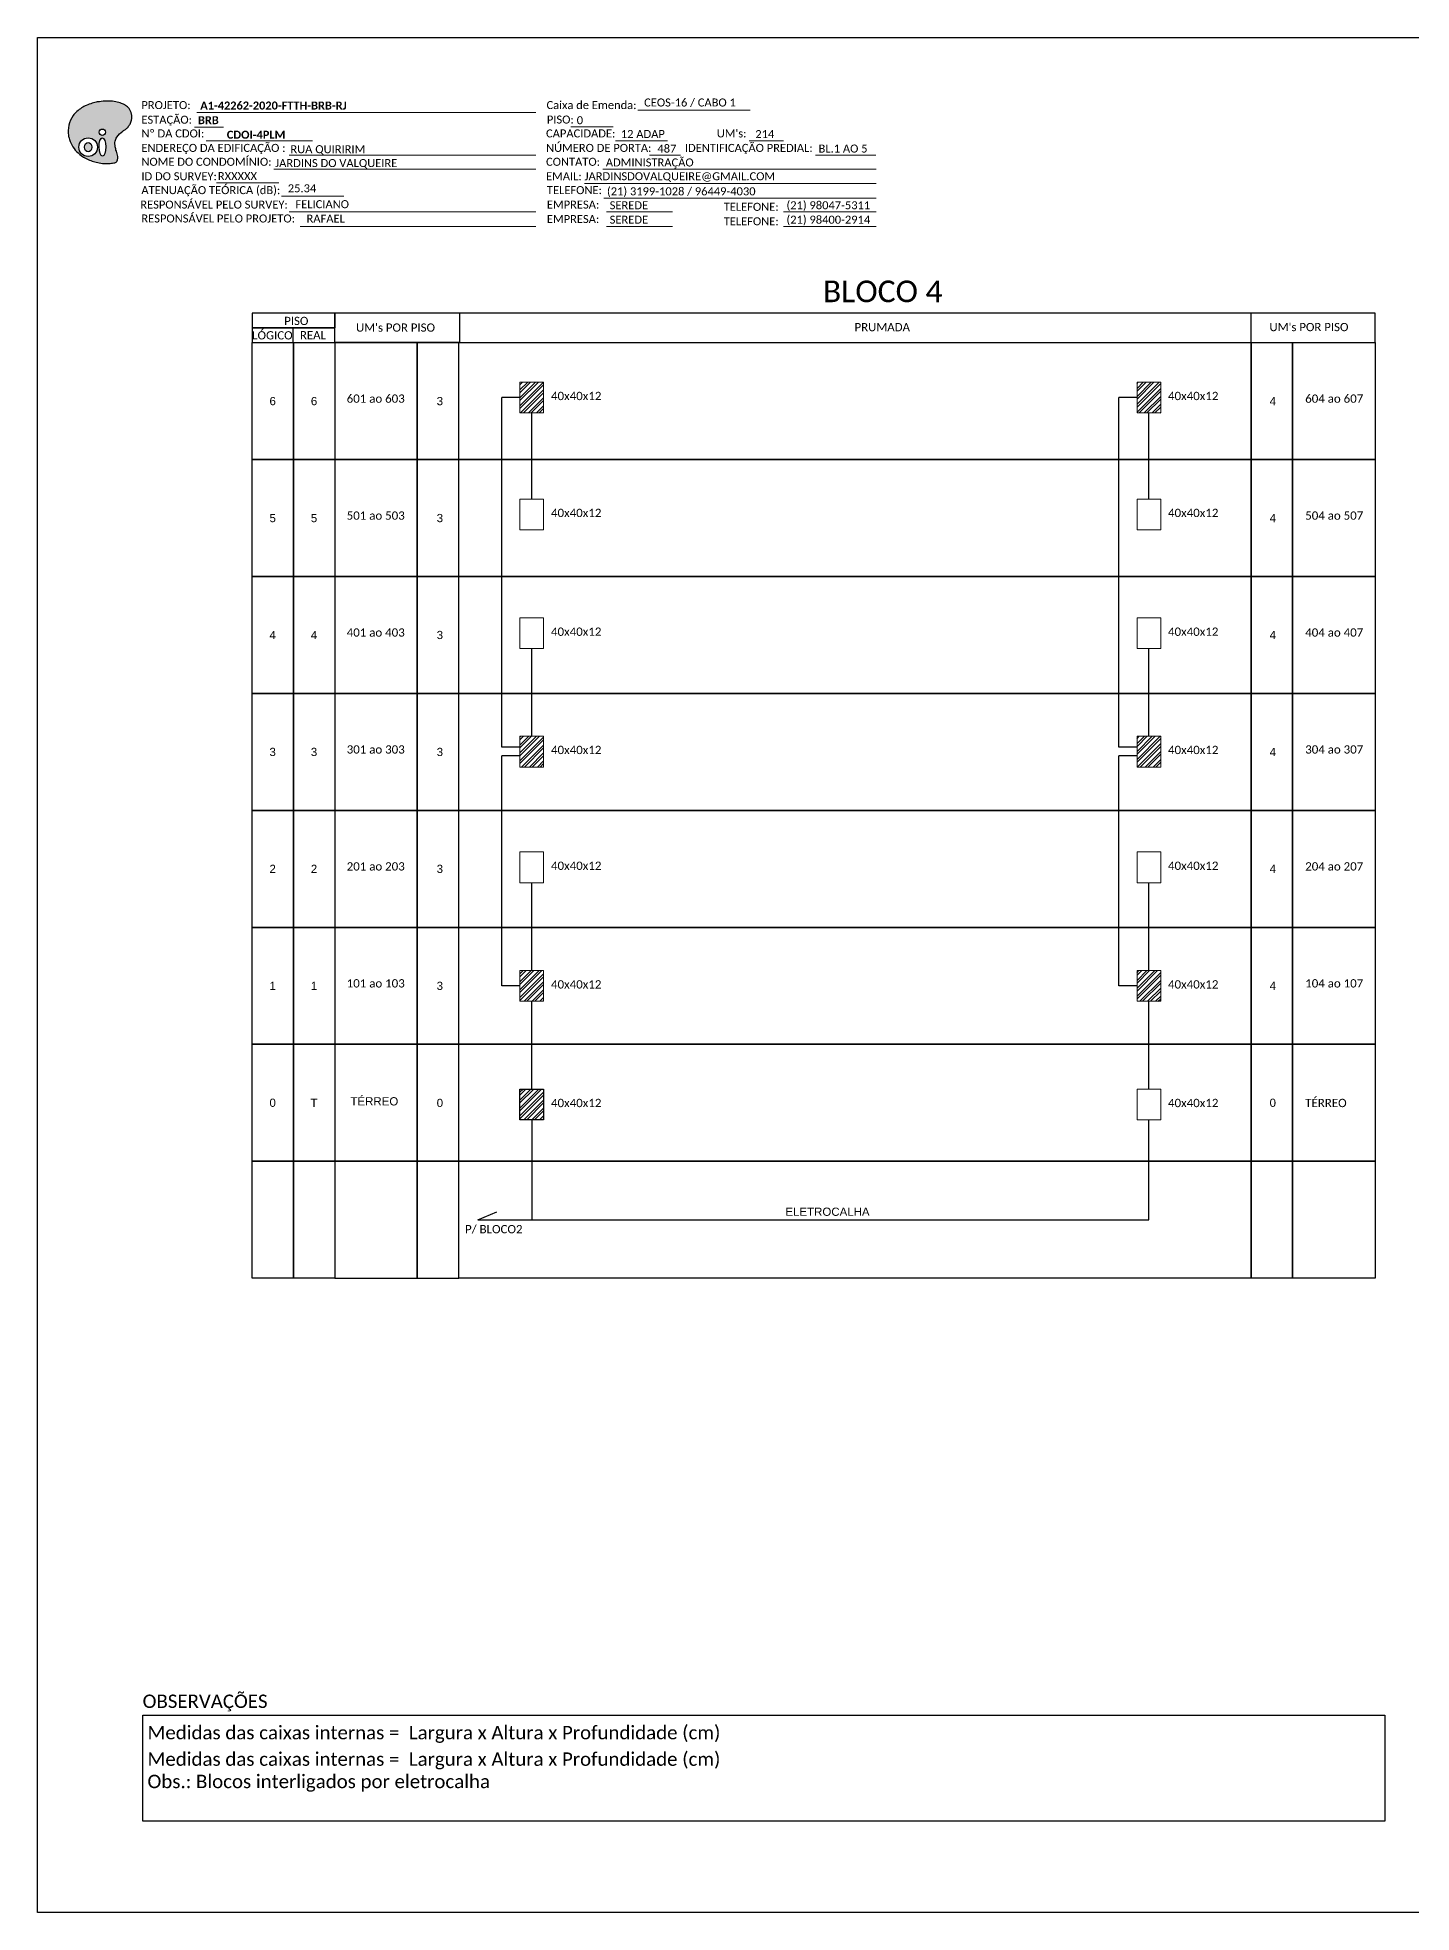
# Model space of a CAD drawing. Header units: inches. Extents: x 1064 to 5530, y 550 to 970.
# Drawn here: x 4291 to 4598.8, y 550.4 to 970.4 of the extents above; entities that cross this region are included whole.
import ezdxf
from ezdxf.enums import TextEntityAlignment as Align

# ---------------------------------------------------------------- set-up
doc = ezdxf.new("R2010")
doc.units = ezdxf.units.IN
doc.header["$MEASUREMENT"] = 0
doc.styles.add('ARIAL', font='arial.ttf')
doc.styles.add('WMF-Calibri0', font='calibri.ttf')
doc.styles.add('WMF-Calibri1', font='calibrib.ttf')
pattern_1 = [(45, (3628.1706, 535.308), (-0.8838835, 0.8838835), []), (45, (3628.1706, 535.933), (-0.8838835, 0.8838835), [])]

# ---------------------------------------------------------------- blocks, each defined once
blk = doc.blocks.new('A$C64B91533')
at = {"color": 0}
for points in [[(0, 4.11), (23.15, 4.11), (23.15, 8.22), (0, 8.22)], [(0, 0), (23.15, 0), (23.15, 4.11), (0, 4.11)]]:
    blk.add_lwpolyline(points, close=True, dxfattribs=at)
for points in [[(23.15, 0), (314.47, 0), (314.47, 8.22), (23.15, 8.22), (23.15, 8.22), (23.15, 4.11)], [(58.2, 0), (58.2, 8.22)], [(279.76, 0), (279.76, 8.22)], [(11.57, 0), (11.57, 4.11)]]:
    blk.add_lwpolyline(points)
at = {"color": 0, "style": 'WMF-Calibri0'}
for s, p in [('     PISO', (4.96, 4.92)), ("UM's POR PISO", (29.11, 3.06)), ('PRUMADA', (168.7, 3.18)), ("UM's POR PISO", (284.86, 3.21)), ('  LÓGICO', (-1.58, 0.89)), ('    REAL', (10.18, 0.95))]:
    blk.add_text(s, height=2.3, dxfattribs=at).set_placement(p)
blk = doc.blocks.new('OI')
h = blk.add_hatch(color=40)
edge = h.paths.add_edge_path()
edge.add_spline(control_points=[(4.35, -0.67), (3.92, -0.99), (3.26, -1.5), (2.81, -2.59), (2.9, -3.5), (3.06, -4.27), (3.31, -4.85), (3.37, -5.39), (3.4, -5.88), (3.2, -6.4), (2.54, -6.61), (1.65, -6.63), (0.55, -6.67), (-0.56, -6.42), (-1.61, -6.14), (-2.77, -5.61), (-3.92, -4.77), (-4.89, -3.7), (-5.34, -2.65), (-5.6, -1.94), (-5.85, -0.96), (-5.71, 0.47), (-5.1, 2.02), (-4.14, 3.02), (-3.3, 3.61), (-2.37, 4.16), (-1.36, 4.44), (-0.56, 4.7), (0.79, 4.85), (2.24, 4.97), (3.79, 4.57), (4.67, 4.21), (5.44, 3.65), (5.76, 2.99), (6.03, 2.21), (6.01, 1.46), (5.72, 0.64), (5.31, 0.08), (4.88, -0.38), (4.51, -0.55), (4.35, -0.67)], knot_values=[0, 0, 0, 0, 1.60434, 2.417191, 3.427595, 4.282808, 4.776746, 5.304182, 5.888771, 6.258406, 6.858137, 7.79129, 8.986195, 10.124242, 11.187857, 12.242908, 13.953784, 15.414161, 16.515391, 17.349188, 17.675853, 19.552021, 21.515531, 22.568638, 23.63245, 24.621084, 25.782718, 26.745347, 27.142653, 29.870543, 31.004649, 31.921532, 32.709589, 33.801391, 34.042471, 35.192333, 35.971461, 36.628871, 37.254359, 37.836911, 37.836911, 37.836911, 37.836911], degree=3, periodic=0)
h.paths.add_polyline_path([(1.13, -0.87, -1), (-0.04, -0.87, -1)], flags=16)
edge = h.paths.add_edge_path(flags=16)
edge.add_ellipse((0.56, -3.59), major_axis=(-0.02, 1.71), ratio=0.361305, start_angle=0, end_angle=360)
h.paths.add_polyline_path([(-0.36, -3.62, -1), (-3.8, -3.62, -1)], flags=16)
edge = h.paths.add_edge_path(flags=0)
edge.add_ellipse((-2.08, -3.62), major_axis=(0, 0.885), ratio=0.758294, start_angle=0, end_angle=360)
at = {"color": 40}
for centre, radius in [((-2.08, -3.62), 1.72), ((0.54, -0.87), 0.587)]:
    blk.add_circle(centre, radius, dxfattribs=at)
blk.add_ellipse((-2.08, -3.62), major_axis=(0, 0.885), ratio=0.758294, start_param=-3.141592653589792, end_param=3.141592653589792, dxfattribs=at)
blk.add_ellipse((0.56, -3.59), major_axis=(-0.02, 1.71), ratio=0.361305, dxfattribs=at)
at = {"color": 40, "start_tangent": (-0.800898, -0.598801), "end_tangent": (-0.800898, -0.598801)}
blk.add_spline([(4.35, -0.67), (3.2, -1.78), (2.9, -2.54), (2.92, -3.55), (3.12, -4.38), (3.28, -4.85), (3.37, -5.37), (3.35, -5.95), (3.2, -6.29), (2.66, -6.55), (1.73, -6.63), (0.54, -6.62), (-0.58, -6.41), (-1.6, -6.11), (-2.56, -5.67), (-3.95, -4.67), (-4.89, -3.56), (-5.37, -2.56), (-5.64, -1.78), (-5.72, -1.46), (-5.63, 0.42), (-4.84, 2.22), (-4.13, 2.99), (-3.27, 3.62), (-2.4, 4.09), (-1.3, 4.47), (-0.37, 4.72), (0.02, 4.77), (2.75, 4.8), (3.85, 4.53), (4.69, 4.16), (5.31, 3.68), (5.85, 2.73), (5.93, 2.5), (5.94, 1.35), (5.67, 0.62), (5.29, 0.08), (4.84, -0.36), (4.35, -0.67)], degree=3, dxfattribs=at)

msp = doc.modelspace()

# ---------------------------------------------------------------- hatches: boundary and pattern name
h = msp.add_hatch()
h.set_pattern_fill('STEEL', color=1, scale=10, style=0)
h.set_pattern_definition(pattern_1)
h.paths.add_polyline_path([(4537.29, 761.35), (4542.59, 761.35), (4542.59, 754.46), (4537.29, 754.46)])
h.paths.add_polyline_path([(4537.29, 813.83), (4542.59, 813.83), (4542.59, 806.94), (4537.29, 806.94)])
h.paths.add_polyline_path([(4537.29, 893.15), (4542.59, 893.15), (4542.59, 886.26), (4537.29, 886.26)])
h.paths.add_polyline_path([(4399.08, 893.15), (4404.38, 893.15), (4404.38, 886.26), (4399.08, 886.26)])
h.paths.add_polyline_path([(4399.08, 813.83), (4404.38, 813.83), (4404.38, 806.94), (4399.08, 806.94)])
h.paths.add_polyline_path([(4399.08, 761.35), (4404.38, 761.35), (4404.38, 754.46), (4399.08, 754.46)])
h = msp.add_hatch()
h.set_pattern_fill('STEEL', color=1, scale=10, style=0)
h.set_pattern_definition(pattern_1)
h.paths.add_polyline_path([(4399.08, 734.78), (4404.38, 734.78), (4404.38, 727.89), (4399.08, 727.89)])

# ---------------------------------------------------------------- linework, layer by layer
for points in [[(4291.01, 970.36), (4885.01, 970.36), (4885.01, 550.36), (4291.01, 550.36)], [(4339.06, 902.01), (4348.32, 902.01), (4348.32, 875.81), (4339.06, 875.81)], [(4348.32, 902.01), (4357.58, 902.01), (4357.58, 875.81), (4348.32, 875.81)], [(4376.09, 902.01), (4357.58, 902.01), (4357.58, 875.81), (4376.09, 875.81)], [(4385.35, 902.01), (4376.09, 902.01), (4376.09, 875.81), (4385.35, 875.81)], [(4385.35, 902.01), (4562.87, 902.01), (4562.87, 875.81), (4385.35, 875.81)], [(4562.87, 902.01), (4572.12, 902.01), (4572.12, 875.81), (4562.87, 875.81)], [(4572.12, 902.01), (4590.64, 902.01), (4590.64, 875.81), (4572.12, 875.81)], [(4339.06, 875.81), (4348.32, 875.81), (4348.32, 849.62), (4339.06, 849.62)], [(4348.32, 875.81), (4357.58, 875.81), (4357.58, 849.62), (4348.32, 849.62)], [(4376.09, 875.81), (4357.58, 875.81), (4357.58, 849.62), (4376.09, 849.62)], [(4385.35, 875.81), (4376.09, 875.81), (4376.09, 849.62), (4385.35, 849.62)], [(4385.35, 875.81), (4562.87, 875.81), (4562.87, 849.62), (4385.35, 849.62)], [(4562.87, 875.81), (4572.12, 875.81), (4572.12, 849.62), (4562.87, 849.62)], [(4572.12, 875.81), (4590.64, 875.81), (4590.64, 849.62), (4572.12, 849.62)], [(4339.06, 849.62), (4348.32, 849.62), (4348.32, 823.42), (4339.06, 823.42)], [(4348.32, 849.62), (4357.58, 849.62), (4357.58, 823.42), (4348.32, 823.42)], [(4376.09, 849.62), (4357.58, 849.62), (4357.58, 823.42), (4376.09, 823.42)], [(4385.35, 849.62), (4376.09, 849.62), (4376.09, 823.42), (4385.35, 823.42)], [(4385.35, 849.62), (4562.87, 849.62), (4562.87, 823.42), (4385.35, 823.42)], [(4562.87, 849.62), (4572.12, 849.62), (4572.12, 823.42), (4562.87, 823.42)], [(4572.12, 849.62), (4590.64, 849.62), (4590.64, 823.42), (4572.12, 823.42)], [(4339.06, 823.42), (4348.32, 823.42), (4348.32, 797.23), (4339.06, 797.23)], [(4348.32, 823.42), (4357.58, 823.42), (4357.58, 797.23), (4348.32, 797.23)], [(4376.09, 823.42), (4357.58, 823.42), (4357.58, 797.23), (4376.09, 797.23)], [(4385.35, 823.42), (4376.09, 823.42), (4376.09, 797.23), (4385.35, 797.23)], [(4385.35, 823.42), (4562.87, 823.42), (4562.87, 797.23), (4385.35, 797.23)], [(4562.87, 823.42), (4572.12, 823.42), (4572.12, 797.23), (4562.87, 797.23)], [(4572.12, 823.42), (4590.64, 823.42), (4590.64, 797.23), (4572.12, 797.23)], [(4339.06, 797.23), (4348.32, 797.23), (4348.32, 771.03), (4339.06, 771.03)], [(4348.32, 797.23), (4357.58, 797.23), (4357.58, 771.03), (4348.32, 771.03)], [(4376.09, 797.23), (4357.58, 797.23), (4357.58, 771.03), (4376.09, 771.03)], [(4385.35, 797.23), (4376.09, 797.23), (4376.09, 771.03), (4385.35, 771.03)], [(4385.35, 797.23), (4562.87, 797.23), (4562.87, 771.03), (4385.35, 771.03)], [(4562.87, 797.23), (4572.12, 797.23), (4572.12, 771.03), (4562.87, 771.03)], [(4572.12, 797.23), (4590.64, 797.23), (4590.64, 771.03), (4572.12, 771.03)], [(4339.06, 771.03), (4348.32, 771.03), (4348.32, 744.84), (4339.06, 744.84)], [(4348.32, 771.03), (4357.58, 771.03), (4357.58, 744.84), (4348.32, 744.84)], [(4376.09, 771.03), (4357.58, 771.03), (4357.58, 744.84), (4376.09, 744.84)], [(4385.35, 771.03), (4376.09, 771.03), (4376.09, 744.84), (4385.35, 744.84)], [(4385.35, 771.03), (4562.87, 771.03), (4562.87, 744.84), (4385.35, 744.84)], [(4562.87, 771.03), (4572.12, 771.03), (4572.12, 744.84), (4562.87, 744.84)], [(4572.12, 771.03), (4590.64, 771.03), (4590.64, 744.84), (4572.12, 744.84)], [(4339.06, 744.84), (4348.32, 744.84), (4348.32, 718.64), (4339.06, 718.64)], [(4348.32, 744.84), (4357.58, 744.84), (4357.58, 718.64), (4348.32, 718.64)], [(4376.09, 744.84), (4357.58, 744.84), (4357.58, 718.64), (4376.09, 718.64)], [(4385.35, 744.84), (4376.09, 744.84), (4376.09, 718.64), (4385.35, 718.64)], [(4385.35, 744.84), (4562.87, 744.84), (4562.87, 718.64), (4385.35, 718.64)], [(4562.87, 744.84), (4572.12, 744.84), (4572.12, 718.64), (4562.87, 718.64)], [(4572.12, 744.84), (4590.64, 744.84), (4590.64, 718.64), (4572.12, 718.64)], [(4339.06, 718.64), (4348.32, 718.64), (4348.32, 692.45), (4339.06, 692.45)], [(4348.32, 718.64), (4357.58, 718.64), (4357.58, 692.45), (4348.32, 692.45)], [(4376.09, 718.64), (4357.58, 718.64), (4357.58, 692.45), (4376.09, 692.45)], [(4385.35, 718.64), (4376.09, 718.64), (4376.09, 692.45), (4385.35, 692.45)], [(4385.35, 718.64), (4562.87, 718.64), (4562.87, 692.45), (4385.35, 692.45)], [(4562.87, 718.64), (4572.12, 718.64), (4572.12, 692.45), (4562.87, 692.45)], [(4572.12, 718.64), (4590.64, 718.64), (4590.64, 692.45), (4572.12, 692.45)]]:
    msp.add_lwpolyline(points, close=True)
at = {"color": 7, "lineweight": 0}
for points in [[(4326.68, 953.57), (4402.65, 953.57)], [(4425.49, 954.06), (4450.62, 954.06)], [(4326.16, 950.29), (4332.71, 950.29)], [(4410.45, 950.33), (4419.93, 950.33)], [(4328.82, 947.22), (4352.64, 947.22)], [(4420.5, 947.22), (4432.11, 947.22)], [(4450.44, 947.22), (4458.1, 947.22)], [(4343.98, 940.87), (4402.65, 940.87)], [(4347.39, 943.98), (4402.65, 943.98)], [(4417.61, 940.87), (4478.84, 940.87)], [(4428.08, 943.98), (4435.03, 943.98)], [(4465.25, 943.98), (4478.81, 943.98)], [(4331.14, 937.81), (4345.09, 937.81)], [(4413.57, 937.63), (4478.84, 937.63)], [(4345.68, 934.84), (4359.62, 934.84)], [(4417.86, 934.4), (4478.84, 934.4)], [(4347.39, 931.29), (4402.65, 931.29)], [(4418.47, 931.29), (4433.27, 931.29)], [(4458.07, 931.29), (4478.84, 931.29)], [(4349.88, 928.05), (4402.65, 928.05)], [(4418.47, 928.05), (4433.27, 928.05)], [(4458.07, 928.05), (4478.84, 928.05)]]:
    msp.add_lwpolyline(points, dxfattribs=at)
at = {"color": 1, "lineweight": 0}
for points in [[(4399.08, 893.15), (4404.38, 893.15), (4404.38, 886.26), (4399.08, 886.26)], [(4537.29, 893.15), (4542.59, 893.15), (4542.59, 886.26), (4537.29, 886.26)], [(4399.08, 813.83), (4404.38, 813.83), (4404.38, 806.94), (4399.08, 806.94)], [(4537.29, 813.83), (4542.59, 813.83), (4542.59, 806.94), (4537.29, 806.94)], [(4399.08, 761.35), (4404.38, 761.35), (4404.38, 754.46), (4399.08, 754.46)], [(4537.29, 761.35), (4542.59, 761.35), (4542.59, 754.46), (4537.29, 754.46)]]:
    msp.add_lwpolyline(points, close=True, dxfattribs=at)
at = {"color": 3}
for points in [[(4395.04, 811.37), (4395.04, 889.71)], [(4399.08, 889.71), (4395.04, 889.71)], [(4537.29, 889.71), (4533.25, 889.71)], [(4533.25, 811.37), (4533.25, 889.71)], [(4399.08, 811.37), (4395.04, 811.37)], [(4537.29, 811.37), (4533.25, 811.37)], [(4399.08, 757.9), (4395.04, 757.9), (4395.04, 809.46)], [(4399.08, 809.46), (4395.04, 809.46)], [(4537.29, 809.46), (4533.25, 809.46)], [(4537.29, 757.9), (4533.25, 757.9), (4533.25, 809.46)], [(4401.73, 734.78), (4401.73, 754.46)], [(4539.94, 734.78), (4539.94, 754.46)], [(4401.73, 727.89), (4401.73, 705.54)], [(4539.94, 705.54), (4539.94, 727.89)], [(4389.67, 705.54), (4393.92, 707.33)], [(4389.67, 705.54), (4539.94, 705.54)]]:
    msp.add_lwpolyline(points, dxfattribs=at)
for points in [[(4401.73, 866.96), (4401.73, 886.26)], [(4539.94, 866.96), (4539.94, 886.26)], [(4401.73, 813.83), (4401.73, 833.46)], [(4539.94, 813.83), (4539.94, 833.46)], [(4401.73, 761.35), (4401.73, 781.02)], [(4539.94, 761.35), (4539.94, 781.02)]]:
    msp.add_lwpolyline(points)
at = {"color": 0, "lineweight": 0}
for points in [[(4399.08, 866.96), (4404.38, 866.96), (4404.38, 860.06), (4399.08, 860.06)], [(4537.29, 866.96), (4542.59, 866.96), (4542.59, 860.06), (4537.29, 860.06)], [(4399.08, 840.36), (4404.38, 840.36), (4404.38, 833.46), (4399.08, 833.46)], [(4537.29, 840.36), (4542.59, 840.36), (4542.59, 833.46), (4537.29, 833.46)], [(4399.08, 787.92), (4404.38, 787.92), (4404.38, 781.02), (4399.08, 781.02)], [(4537.29, 787.92), (4542.59, 787.92), (4542.59, 781.02), (4537.29, 781.02)], [(4537.29, 734.78), (4542.59, 734.78), (4542.59, 727.89), (4537.29, 727.89)]]:
    msp.add_lwpolyline(points, close=True, dxfattribs=at)
at = {"color": 1}
msp.add_lwpolyline([(4399.08, 734.78), (4404.38, 734.78), (4404.38, 727.89), (4399.08, 727.89)], close=True, dxfattribs=at)
at = {"color": 0}
msp.add_lwpolyline([(4314.58, 594.55), (4592.83, 594.55), (4592.83, 570.85), (4314.58, 570.85)], close=True, dxfattribs=at)

# ---------------------------------------------------------------- block references
at = {"color": 7, "xscale": 1.213923925163967, "yscale": 1.213923925163954, "zscale": 1.213923925163967, "rotation": 0.1532896023949059}
msp.add_blockref('OI', (4304.87, 950.19), dxfattribs=at)
at = {"xscale": 0.8000000000001819, "yscale": 0.8000000000001819, "zscale": 0.8}
msp.add_blockref('A$C64B91533', (4339.06, 902.01), dxfattribs=at)

# ---------------------------------------------------------------- texts
at = {"color": 7, "lineweight": 0, "style": 'WMF-Calibri0'}
for s, height, p in [('PROJETO:', 1.793, (4314.28, 954.32)), ('Caixa de Emenda:', 1.7927, (4405.03, 954.32)), ('ESTAÇÃO:', 1.793, (4314.28, 951.04)), ('Nº DA CDOI:', 1.7927, (4314.28, 947.97)), ('CAPACIDADE:', 1.7927, (4404.92, 947.97)), ('PISO:', 1.793, (4405.1, 951.08)), ("UM's:", 1.793, (4443.17, 947.97)), ('ENDEREÇO DA EDIFICAÇÃO :', 1.7927, (4314.28, 944.73)), ('NÚMERO DE PORTA:', 1.7927, (4404.92, 944.73)), ('IDENTIFICAÇÃO PREDIAL:', 1.7927, (4436.01, 944.73)), ('NOME DO CONDOMÍNIO:', 1.7927, (4314.28, 941.62)), ('CONTATO:', 1.793, (4404.92, 941.62)), ('ATENUAÇÃO TEÓRICA (dB):', 1.7927, (4314.28, 935.27)), ('ID DO SURVEY:', 1.7927, (4314.28, 938.38)), ('EMAIL: JARDINSDOVALQUEIRE@GMAIL.COM', 1.7927, (4404.92, 938.38)), ('TELEFONE:', 1.793, (4405.11, 935.27)), ('RESPONSÁVEL PELO SURVEY:', 1.7927, (4314.04, 932.03)), ('EMPRESA:', 1.793, (4405.11, 932.03)), ('TELEFONE:', 1.793, (4444.71, 931.53)), ('RESPONSÁVEL PELO PROJETO:', 1.7927, (4314.28, 928.92)), ('EMPRESA:', 1.793, (4405.11, 928.8)), ('TELEFONE:', 1.793, (4444.71, 928.29))]:
    msp.add_text(s, height=height, dxfattribs=at).set_placement(p)
at = {"color": 7}
for s, height, style, p in [('A1-42262-2020-FTTH-BRB-RJ', 1.7927, 'WMF-Calibri1', (4327.47, 954.22)), ('CEOS-16 / CABO 1', 1.7927, 'WMF-Calibri0', (4426.89, 954.9)), ('BRB', 1.793, 'WMF-Calibri1', (4326.96, 950.94)), ('0', 1.79, 'WMF-Calibri0', (4411.8, 950.93)), ('12 ADAP', 1.793, 'WMF-Calibri0', (4421.67, 947.84)), ('214', 1.793, 'WMF-Calibri0', (4451.79, 947.82)), ('RUA QUIRIRIM', 1.7927, 'WMF-Calibri0', (4347.66, 944.44)), ('487', 1.793, 'WMF-Calibri0', (4429.86, 944.58)), ('BL.1 AO 5', 1.793, 'WMF-Calibri0', (4465.96, 944.58)), ('JARDINS DO VALQUEIRE', 1.7927, 'WMF-Calibri0', (4344.25, 941.33)), ('ADMINISTRAÇÃO', 1.7927, 'WMF-Calibri0', (4418.31, 941.47)), ('RXXXXX', 1.793, 'WMF-Calibri0', (4331.41, 938.42)), ('25.34', 1.793, 'WMF-Calibri0', (4347.08, 935.68)), ('(21) 3199-1028 / 96449-4030', 1.7927, 'WMF-Calibri0', (4418.56, 935)), ('FELICIANO', 1.793, 'WMF-Calibri0', (4348.79, 932.12)), ('SEREDE', 1.793, 'WMF-Calibri0', (4419.17, 931.88)), ('(21) 98047-5311', 1.7927, 'WMF-Calibri0', (4458.77, 931.88)), ('RAFAEL', 1.793, 'WMF-Calibri0', (4351.28, 928.89)), ('SEREDE', 1.793, 'WMF-Calibri0', (4419.17, 928.65)), ('(21) 98400-2914', 1.7927, 'WMF-Calibri0', (4458.77, 928.65))]:
    msp.add_text(s, height=height, dxfattribs=dict(at, style=style)).set_placement(p)
at = {"color": 7, "style": 'WMF-Calibri1'}
msp.add_text('CDOI-4PLM ', height=1.793, dxfattribs=at).set_placement((4340.29, 947.68), align=Align.CENTER)
at = {"style": 'WMF-Calibri0'}
for s, height, p in [('BLOCO 4', 4.839, (4466.93, 911.07)), ('601 ao 603', 1.854, (4360.27, 888.54)), ('40x40x12', 1.854, (4406.03, 889.13)), ('40x40x12', 1.854, (4544.23, 889.13)), ('604 ao 607', 1.854, (4574.96, 888.54)), ('501 ao 503', 1.854, (4360.27, 862.34)), ('40x40x12', 1.854, (4406.03, 862.94)), ('40x40x12', 1.854, (4544.23, 862.94)), ('504 ao 507', 1.854, (4574.96, 862.34)), ('401 ao 403', 1.854, (4360.27, 836.15)), ('40x40x12', 1.854, (4406.03, 836.33)), ('40x40x12', 1.854, (4544.23, 836.33)), ('404 ao 407', 1.854, (4574.96, 836.15)), ('301 ao 303', 1.854, (4360.27, 809.95)), ('40x40x12', 1.854, (4406.03, 809.84)), ('40x40x12', 1.854, (4544.23, 809.84)), ('304 ao 307', 1.854, (4574.96, 809.95)), ('201 ao 203', 1.854, (4360.27, 783.76)), ('40x40x12', 1.854, (4406.03, 783.9)), ('40x40x12', 1.854, (4544.23, 783.9)), ('204 ao 207', 1.854, (4574.96, 783.76)), ('101 ao 103', 1.854, (4360.27, 757.56)), ('40x40x12', 1.854, (4406.03, 757.33)), ('40x40x12', 1.854, (4544.23, 757.33)), ('104 ao 107', 1.854, (4574.96, 757.56)), ('40x40x12', 1.854, (4406.03, 730.76)), ('40x40x12', 1.854, (4544.23, 730.76)), ('TÉRREO', 1.854, (4574.96, 730.76)), ('OBSERVAÇÕES', 3, (4314.56, 596.17))]:
    msp.add_text(s, height=height, dxfattribs=at).set_placement(p)
at = {"color": 3, "style": 'WMF-Calibri0'}
msp.add_text('P/ BLOCO2', height=1.854, dxfattribs=at).set_placement((4386.77, 702.5))
at = {"char_height": 3, "width": 277.1819, "attachment_point": 1, "style": 'WMF-Calibri0'}
for s, insert in [('Medidas das caixas internas =  Largura x Altura x Profundidade (cm)', (4315.65, 592.15)), ('Medidas das caixas internas =  Largura x Altura x Profundidade (cm)\\PObs.: Blocos interligados por eletrocalha', (4315.65, 586.21))]:
    msp.add_mtext(s, dxfattribs=dict(at, insert=insert))
at = {"style": 'ARIAL', "flags": 12}
for tag, p in [('6', (4343.69, 888.91)), ('6', (4352.95, 888.91)), ('3', (4381.14, 888.91)), ('4', (4567.71, 888.91)), ('5', (4343.69, 862.71)), ('5', (4352.95, 862.71)), ('3', (4381.14, 862.71)), ('4', (4567.71, 862.71)), ('4', (4343.69, 836.52)), ('4', (4352.95, 836.52)), ('3', (4381.14, 836.52)), ('4', (4567.7, 836.52)), ('3', (4343.69, 810.32)), ('3', (4352.95, 810.32)), ('3', (4381.14, 810.32)), ('4', (4567.7, 810.32)), ('2', (4343.69, 784.13)), ('2', (4352.95, 784.13)), ('3', (4381.14, 784.13)), ('4', (4567.7, 784.13)), ('1', (4343.69, 757.93)), ('1', (4352.95, 757.93)), ('3', (4381.14, 757.93)), ('4', (4567.7, 757.93)), ('0', (4343.69, 731.74)), ('T', (4352.95, 731.74)), ('TÉRREO', (4366.47, 732.06)), ('0', (4381.14, 731.7)), ('0', (4567.7, 731.74)), ('ELETROCALHA', (4467.96, 707.33))]:
    msp.add_attdef(tag, text='XX', height=1.84, dxfattribs=at).set_placement(p, align=Align.MIDDLE_CENTER)

doc.saveas('drawing.dxf')
